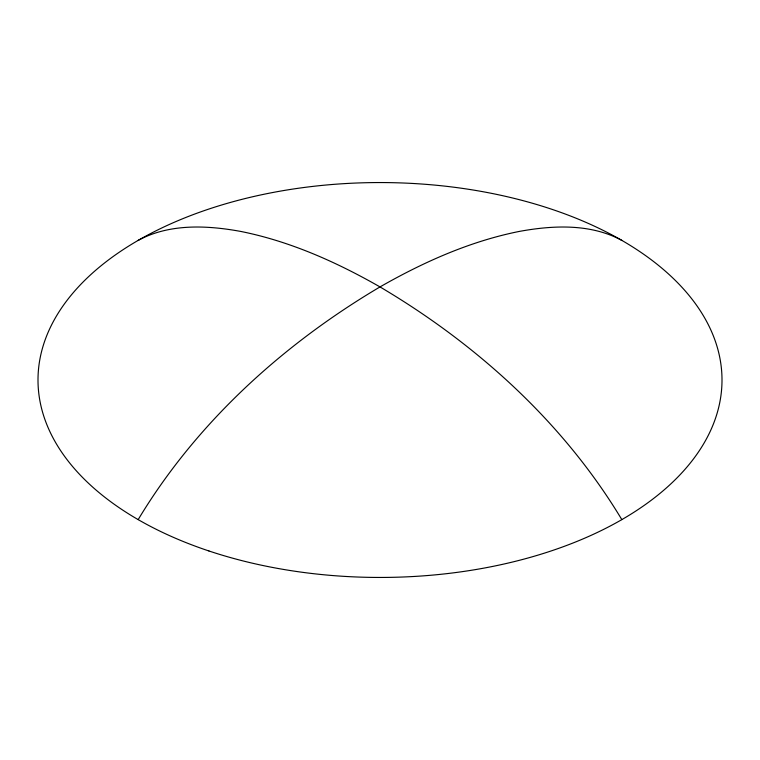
<?xml version="1.0" encoding="UTF-8"?>
<svg xmlns="http://www.w3.org/2000/svg" width="760" height="760" viewBox="0 0 760 760"><rect width="100%" height="100%" fill="white"/><g stroke="black" fill="none" stroke-linecap="round" stroke-linejoin="round"><path stroke-width="1.14" d="M138.168 519.621C196.498 422.598 283.043 344.28 380 286.919C423.491 262.067 469.946 241.3 519.26 231.429C553.185 225.226 590.567 223.468 621.832 240.379M138.168 240.379C169.432 223.468 206.815 225.226 240.739 231.429C290.054 241.3 336.509 262.067 380 286.919C476.957 344.28 563.502 422.598 621.832 519.621M208.924 550.971A342 197.448 0 0 0 722 380.048A342 197.448 0 0 0 209.076 208.981A342 197.448 0 0 0 208.924 550.971"/></g></svg>
